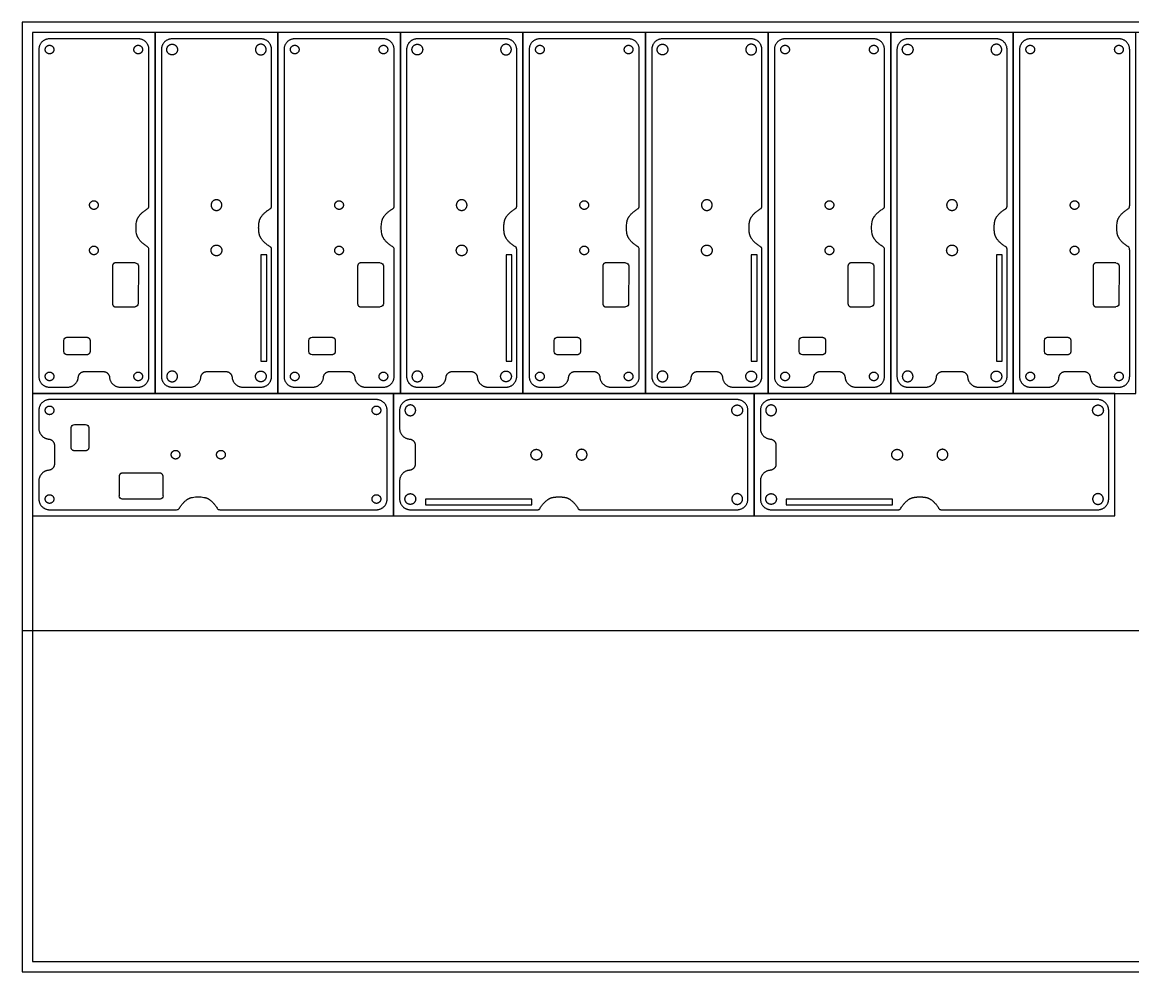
# Model space of a CAD drawing. Header units: millimetres. Extents: x 0 to 6370, y -460 to 1639.
# Drawn here: x 1456 to 1990, y 225 to 682 of the extents above; entities that cross this region are included whole.
import ezdxf

# ---------------------------------------------------------------- set-up
doc = ezdxf.new("R2010")
doc.units = ezdxf.units.MM
doc.layers.add('Default', color=7, linetype='Continuous', true_color=0x000000)
doc.layers.add('ESP', color=7, linetype='Continuous', true_color=0x000000)

msp = doc.modelspace()

# ---------------------------------------------------------------- linework, layer by layer
at = {"layer": 'Default', "color": 5}
for p, q in [((1511.65, 674.13), (1468.97, 674.13)), ((1570.65, 674.13), (1527.97, 674.13)), ((1629.65, 674.13), (1586.97, 674.13)), ((1688.65, 674.13), (1645.97, 674.13)), ((1747.65, 674.13), (1704.97, 674.13)), ((1806.65, 674.13), (1763.97, 674.13)), ((1865.65, 674.13), (1822.97, 674.13)), ((1924.65, 674.13), (1881.97, 674.13)), ((1983.65, 674.13), (1940.97, 674.13)), ((1485.78, 514), (1494.84, 514)), ((1544.78, 514), (1553.84, 514)), ((1603.78, 514), (1612.84, 514)), ((1662.78, 514), (1671.84, 514)), ((1721.78, 514), (1730.84, 514)), ((1780.78, 514), (1789.84, 514)), ((1839.78, 514), (1848.84, 514)), ((1898.78, 514), (1907.84, 514)), ((1957.78, 514), (1966.84, 514)), ((1468.97, 506.5), (1477.65, 506.5)), ((1502.97, 506.5), (1511.65, 506.5)), ((1527.97, 506.5), (1536.65, 506.5)), ((1561.97, 506.5), (1570.65, 506.5)), ((1586.97, 506.5), (1595.65, 506.5)), ((1620.97, 506.5), (1629.65, 506.5)), ((1645.97, 506.5), (1654.65, 506.5)), ((1679.97, 506.5), (1688.65, 506.5)), ((1704.97, 506.5), (1713.65, 506.5)), ((1738.97, 506.5), (1747.65, 506.5)), ((1763.97, 506.5), (1772.65, 506.5)), ((1797.97, 506.5), (1806.65, 506.5)), ((1822.97, 506.5), (1831.65, 506.5)), ((1856.97, 506.5), (1865.65, 506.5)), ((1881.97, 506.5), (1890.65, 506.5)), ((1915.97, 506.5), (1924.65, 506.5)), ((1940.97, 506.5), (1949.65, 506.5)), ((1974.97, 506.5), (1983.65, 506.5)), ((1463.81, 495.34), (1463.81, 486.66)), ((1631.45, 452.66), (1631.45, 495.34)), ((1637.45, 495.34), (1637.45, 486.66)), ((1805.08, 452.66), (1805.08, 495.34)), ((1811.08, 495.34), (1811.08, 486.66)), ((1978.71, 452.66), (1978.71, 495.34)), ((1471.31, 478.52), (1471.31, 469.47)), ((1644.95, 478.52), (1644.95, 469.47)), ((1818.58, 478.52), (1818.58, 469.47)), ((1463.81, 461.34), (1463.81, 452.66)), ((1637.45, 461.34), (1637.45, 452.66)), ((1811.08, 461.34), (1811.08, 452.66))]:
    msp.add_line(p, q, dxfattribs=at)
at = {"layer": 'Default', "color": 1}
for p, q in [((1499.24, 564.8), (1499.24, 546.63)), ((1510.15, 566.3), (1500.74, 566.3)), ((1617.24, 564.8), (1617.24, 546.63)), ((1628.15, 566.3), (1618.74, 566.3)), ((1735.24, 564.8), (1735.24, 546.63)), ((1746.15, 566.3), (1736.74, 566.3)), ((1853.24, 564.8), (1853.24, 546.63)), ((1864.15, 566.3), (1854.74, 566.3)), ((1971.24, 564.8), (1971.24, 546.63)), ((1982.15, 566.3), (1972.74, 566.3)), ((1500.74, 545.13), (1510.15, 545.13)), ((1618.74, 545.13), (1628.15, 545.13)), ((1736.74, 545.13), (1746.15, 545.13)), ((1854.74, 545.13), (1864.15, 545.13)), ((1972.74, 545.13), (1982.15, 545.13)), ((1488.44, 528.99), (1488.44, 523.59)), ((1606.44, 528.99), (1606.44, 523.59)), ((1724.44, 528.99), (1724.44, 523.59)), ((1842.44, 528.99), (1842.44, 523.59)), ((1960.44, 528.99), (1960.44, 523.59)), ((1486.31, 475.87), (1480.91, 475.87)), ((1522.11, 465.07), (1503.94, 465.07)), ((1502.44, 463.57), (1502.44, 454.16)), ((1523.61, 454.16), (1523.61, 463.57))]:
    msp.add_line(p, q, dxfattribs=at)
at = {"layer": 'Default', "color": 5}
for points in [[(1463.81, 668.97), (1463.81, 511.66)], [(1516.81, 594.13), (1516.81, 668.97)], [(1522.81, 668.97), (1522.81, 511.66)], [(1575.81, 594.13), (1575.81, 668.97)], [(1581.81, 668.97), (1581.81, 511.66)], [(1634.81, 594.13), (1634.81, 668.97)], [(1640.81, 668.97), (1640.81, 511.66)], [(1693.81, 594.13), (1693.81, 668.97)], [(1699.81, 668.97), (1699.81, 511.66)], [(1752.81, 594.13), (1752.81, 668.97)], [(1758.81, 668.97), (1758.81, 511.66)], [(1811.81, 594.13), (1811.81, 668.97)], [(1817.81, 668.97), (1817.81, 511.66)], [(1870.81, 594.13), (1870.81, 668.97)], [(1876.81, 668.97), (1876.81, 511.66)], [(1929.81, 594.13), (1929.81, 668.97)], [(1935.81, 668.97), (1935.81, 511.66)], [(1988.81, 594.13), (1988.81, 668.97)], [(1516.81, 511.66), (1516.81, 572.3)], [(1575.81, 511.66), (1575.81, 572.3)], [(1634.81, 511.66), (1634.81, 572.3)], [(1693.81, 511.66), (1693.81, 572.3)], [(1752.81, 511.66), (1752.81, 572.3)], [(1811.81, 511.66), (1811.81, 572.3)], [(1870.81, 511.66), (1870.81, 572.3)], [(1929.81, 511.66), (1929.81, 572.3)], [(1988.81, 511.66), (1988.81, 572.3)], [(1626.29, 500.5), (1468.97, 500.5)], [(1799.92, 500.5), (1642.6, 500.5)], [(1973.56, 500.5), (1816.24, 500.5)], [(1468.97, 447.5), (1529.61, 447.5)], [(1551.45, 447.5), (1626.29, 447.5)], [(1642.6, 447.5), (1703.25, 447.5)], [(1725.08, 447.5), (1799.92, 447.5)], [(1816.24, 447.5), (1876.88, 447.5)], [(1898.71, 447.5), (1973.56, 447.5)]]:
    msp.add_lwpolyline(points, dxfattribs=at)
at = {"layer": 'Default', "color": 1}
for points in [[(1573.5, 518.98), (1573.5, 570.13), (1570.65, 570.13), (1570.65, 518.98)], [(1691.5, 518.98), (1691.5, 570.13), (1688.65, 570.13), (1688.65, 518.98)], [(1809.5, 518.98), (1809.5, 570.13), (1806.65, 570.13), (1806.65, 518.98)], [(1927.5, 518.98), (1927.5, 570.13), (1924.65, 570.13), (1924.65, 518.98)], [(1649.93, 449.81), (1701.08, 449.81), (1701.08, 452.66), (1649.93, 452.66)], [(1823.56, 449.81), (1874.71, 449.81), (1874.71, 452.66), (1823.56, 452.66)]]:
    msp.add_lwpolyline(points, close=True, dxfattribs=at)
for points in [[(1486.94, 522.09), (1477.31, 522.09, -0.414214), (1475.81, 523.59), (1475.81, 528.99, -0.414214), (1477.31, 530.49), (1486.94, 530.49)], [(1604.94, 522.09), (1595.31, 522.09, -0.414214), (1593.81, 523.59), (1593.81, 528.99, -0.414214), (1595.31, 530.49), (1604.94, 530.49)], [(1722.94, 522.09), (1713.31, 522.09, -0.414214), (1711.81, 523.59), (1711.81, 528.99, -0.414214), (1713.31, 530.49), (1722.94, 530.49)], [(1840.94, 522.09), (1831.31, 522.09, -0.414214), (1829.81, 523.59), (1829.81, 528.99, -0.414214), (1831.31, 530.49), (1840.94, 530.49)], [(1958.94, 522.09), (1949.31, 522.09, -0.414214), (1947.81, 523.59), (1947.81, 528.99, -0.414214), (1949.31, 530.49), (1958.94, 530.49)], [(1479.41, 477.37), (1479.41, 487, -0.414214), (1480.91, 488.5), (1486.31, 488.5, -0.414214), (1487.81, 487), (1487.81, 477.37)]]:
    msp.add_lwpolyline(points, format="xyb", dxfattribs=at)
at = {"layer": 'Default', "color": 5}
for centre, radius, start, end in [((1506.36, 594.13), 10.45, 354.953, 0), ((1624.36, 594.13), 10.45, 354.953, 0), ((1742.36, 594.13), 10.45, 354.953, 0), ((1860.36, 594.13), 10.45, 354.953, 0), ((1978.36, 594.13), 10.45, 354.953, 0), ((1515.86, 593.29), 0.914, 301.4535, 354.953), ((1633.86, 593.29), 0.914, 301.4535, 354.953), ((1751.86, 593.29), 0.914, 301.4535, 354.953), ((1869.86, 593.29), 0.914, 301.4535, 354.953), ((1987.86, 593.29), 0.914, 301.4535, 354.953), ((1515.86, 573.14), 0.914, 5.0479, 58.5465), ((1506.36, 572.3), 10.45, 0, 5.0479), ((1633.86, 573.14), 0.914, 5.0479, 58.5465), ((1624.36, 572.3), 10.45, 0, 5.0479), ((1751.86, 573.14), 0.914, 5.0479, 58.5465), ((1742.36, 572.3), 10.45, 0, 5.0479), ((1869.86, 573.14), 0.914, 5.0479, 58.5465), ((1860.36, 572.3), 10.45, 0, 5.0479), ((1987.86, 573.14), 0.914, 5.0479, 58.5465), ((1978.36, 572.3), 10.45, 0, 5.0479), ((1529.61, 457.95), 10.45, 270, 275.0479), ((1530.45, 448.45), 0.914, 275.0479, 328.5465), ((1550.61, 448.45), 0.914, 211.4535, 264.953), ((1551.45, 457.95), 10.45, 264.953, 270)]:
    msp.add_arc(centre, radius, start, end, dxfattribs=at)
at = {"layer": 'Default', "color": 5, "extrusion": (0, 0, -1)}
for centre, start, end in [((-1527.85, 583.21), 0, 9.1551), ((-1527.85, 583.21), 350.8449, 0), ((-1645.85, 583.21), 0, 9.1551), ((-1645.85, 583.21), 350.8449, 0), ((-1763.85, 583.21), 0, 9.1551), ((-1763.85, 583.21), 350.8449, 0), ((-1881.85, 583.21), 0, 9.1551), ((-1881.85, 583.21), 350.8449, 0), ((-1999.85, 583.21), 0, 9.1551), ((-1999.85, 583.21), 350.8449, 0), ((-1540.53, 436.45), 80.8449, 90), ((-1540.53, 436.45), 90, 99.1551)]:
    msp.add_arc(centre, 17.24, start, end, dxfattribs=at)
at = {"layer": 'Default', "color": 1, "extrusion": (0, 0, -1)}
for centre, start, end in [((-1510.2, 564.8), 87.9601, 177.9601), ((-1628.2, 564.8), 87.9601, 177.9601), ((-1746.2, 564.8), 87.9601, 177.9601), ((-1864.2, 564.8), 87.9601, 177.9601), ((-1982.2, 564.8), 87.9601, 177.9601), ((-1510.15, 546.63), 180, 270), ((-1628.15, 546.63), 180, 270), ((-1746.15, 546.63), 180, 270), ((-1864.15, 546.63), 180, 270), ((-1982.15, 546.63), 180, 270), ((-1503.94, 454.16), 270, 0), ((-1522.11, 454.1), 177.9601, 267.9601)]:
    msp.add_arc(centre, 1.5, start, end, dxfattribs=at)
at = {"layer": 'Default', "color": 5}
for points, weights in [([(1468.97, 674.13), (1463.81, 674.13), (1463.81, 668.97)], [1, 0.707106781187, 1]), ([(1516.81, 668.97), (1516.81, 674.13), (1511.65, 674.13)], [1, 0.707106781187, 1]), ([(1527.97, 674.13), (1522.81, 674.13), (1522.81, 668.97)], [1, 0.707106781187, 1]), ([(1575.81, 668.97), (1575.81, 674.13), (1570.65, 674.13)], [1, 0.707106781187, 1]), ([(1586.97, 674.13), (1581.81, 674.13), (1581.81, 668.97)], [1, 0.707106781187, 1]), ([(1634.81, 668.97), (1634.81, 674.13), (1629.65, 674.13)], [1, 0.707106781187, 1]), ([(1645.97, 674.13), (1640.81, 674.13), (1640.81, 668.97)], [1, 0.707106781187, 1]), ([(1693.81, 668.97), (1693.81, 674.13), (1688.65, 674.13)], [1, 0.707106781187, 1]), ([(1704.97, 674.13), (1699.81, 674.13), (1699.81, 668.97)], [1, 0.707106781187, 1]), ([(1752.81, 668.97), (1752.81, 674.13), (1747.65, 674.13)], [1, 0.707106781187, 1]), ([(1763.97, 674.13), (1758.81, 674.13), (1758.81, 668.97)], [1, 0.707106781187, 1]), ([(1811.81, 668.97), (1811.81, 674.13), (1806.65, 674.13)], [1, 0.707106781187, 1]), ([(1822.97, 674.13), (1817.81, 674.13), (1817.81, 668.97)], [1, 0.707106781187, 1]), ([(1870.81, 668.97), (1870.81, 674.13), (1865.65, 674.13)], [1, 0.707106781187, 1]), ([(1881.97, 674.13), (1876.81, 674.13), (1876.81, 668.97)], [1, 0.707106781187, 1]), ([(1929.81, 668.97), (1929.81, 674.13), (1924.65, 674.13)], [1, 0.707106781187, 1]), ([(1940.97, 674.13), (1935.81, 674.13), (1935.81, 668.97)], [1, 0.707106781187, 1]), ([(1988.81, 668.97), (1988.81, 674.13), (1983.65, 674.13)], [1, 0.707106781187, 1]), ([(1516.81, 594.13), (1516.81, 594.13), (1516.81, 594.13)], [0.999994862295, 0.999996238669, 0.999997615138]), ([(1575.77, 593.21), (1575.81, 593.67), (1575.81, 594.13)], [1, 0.999030253958, 1]), ([(1575.81, 594.13), (1575.81, 594.13), (1575.81, 594.13)], [0.999994862204, 0.999996238624, 0.999997615138]), ([(1634.81, 594.13), (1634.81, 594.13), (1634.81, 594.13)], [0.999994862295, 0.999996238669, 0.999997615138]), ([(1693.77, 593.21), (1693.81, 593.67), (1693.81, 594.13)], [1, 0.999030253958, 1]), ([(1693.81, 594.13), (1693.81, 594.13), (1693.81, 594.13)], [0.999994862204, 0.999996238624, 0.999997615138]), ([(1752.81, 594.13), (1752.81, 594.13), (1752.81, 594.13)], [0.999994862295, 0.999996238669, 0.999997615138]), ([(1811.77, 593.21), (1811.81, 593.67), (1811.81, 594.13)], [1, 0.999030253958, 1]), ([(1811.81, 594.13), (1811.81, 594.13), (1811.81, 594.13)], [0.999994862204, 0.999996238624, 0.999997615138]), ([(1870.81, 594.13), (1870.81, 594.13), (1870.81, 594.13)], [0.999994862295, 0.999996238669, 0.999997615138]), ([(1929.77, 593.21), (1929.81, 593.67), (1929.81, 594.13)], [1, 0.999030253958, 1]), ([(1929.81, 594.13), (1929.81, 594.13), (1929.81, 594.13)], [0.999994862204, 0.999996238624, 0.999997615138]), ([(1988.81, 594.13), (1988.81, 594.13), (1988.81, 594.13)], [0.999994862295, 0.999996238669, 0.999997615138]), ([(1510.83, 585.96), (1511.4, 589.5), (1516.34, 592.51)], [1, 0.979064273689, 1]), ([(1569.83, 585.96), (1570.4, 589.5), (1575.34, 592.51)], [1, 0.979064273689, 1]), ([(1575.34, 592.51), (1575.73, 592.75), (1575.77, 593.21)], [1, 0.89298073496, 1]), ([(1628.83, 585.96), (1629.4, 589.5), (1634.34, 592.51)], [1, 0.979064273689, 1]), ([(1687.83, 585.96), (1688.4, 589.5), (1693.34, 592.51)], [1, 0.979064273689, 1]), ([(1693.34, 592.51), (1693.73, 592.75), (1693.77, 593.21)], [1, 0.89298073496, 1]), ([(1746.83, 585.96), (1747.4, 589.5), (1752.34, 592.51)], [1, 0.979064273689, 1]), ([(1805.83, 585.96), (1806.4, 589.5), (1811.34, 592.51)], [1, 0.979064273689, 1]), ([(1811.34, 592.51), (1811.73, 592.75), (1811.77, 593.21)], [1, 0.89298073496, 1]), ([(1864.83, 585.96), (1865.4, 589.5), (1870.34, 592.51)], [1, 0.979064273689, 1]), ([(1923.83, 585.96), (1924.4, 589.5), (1929.34, 592.51)], [1, 0.979064273689, 1]), ([(1929.34, 592.51), (1929.73, 592.75), (1929.77, 593.21)], [1, 0.89298073496, 1]), ([(1982.83, 585.96), (1983.4, 589.5), (1988.34, 592.51)], [1, 0.979064273689, 1]), ([(1569.61, 583.21), (1569.61, 584.59), (1569.83, 585.96)], [1, 0.996810239212, 1]), ([(1569.83, 580.47), (1569.61, 581.83), (1569.61, 583.21)], [1, 0.996810235292, 1]), ([(1687.61, 583.21), (1687.61, 584.59), (1687.83, 585.96)], [1, 0.996810239212, 1]), ([(1687.83, 580.47), (1687.61, 581.83), (1687.61, 583.21)], [1, 0.996810235292, 1]), ([(1805.61, 583.21), (1805.61, 584.59), (1805.83, 585.96)], [1, 0.996810239212, 1]), ([(1805.83, 580.47), (1805.61, 581.83), (1805.61, 583.21)], [1, 0.996810235292, 1]), ([(1923.61, 583.21), (1923.61, 584.59), (1923.83, 585.96)], [1, 0.996810239212, 1]), ([(1923.83, 580.47), (1923.61, 581.83), (1923.61, 583.21)], [1, 0.996810235292, 1]), ([(1516.34, 573.92), (1511.4, 576.93), (1510.83, 580.47)], [1.00000237525, 0.979066609271, 1.00000237525]), ([(1575.34, 573.92), (1570.4, 576.93), (1569.83, 580.47)], [1.00000237525, 0.979066609271, 1.00000237525]), ([(1634.34, 573.92), (1629.4, 576.93), (1628.83, 580.47)], [1.00000237525, 0.979066609271, 1.00000237525]), ([(1693.34, 573.92), (1688.4, 576.93), (1687.83, 580.47)], [1.00000237525, 0.979066609271, 1.00000237525]), ([(1752.34, 573.92), (1747.4, 576.93), (1746.83, 580.47)], [1.00000237525, 0.979066609271, 1.00000237525]), ([(1811.34, 573.92), (1806.4, 576.93), (1805.83, 580.47)], [1.00000237525, 0.979066609271, 1.00000237525]), ([(1870.34, 573.92), (1865.4, 576.93), (1864.83, 580.47)], [1.00000237525, 0.979066609271, 1.00000237525]), ([(1929.34, 573.92), (1924.4, 576.93), (1923.83, 580.47)], [1.00000237525, 0.979066609271, 1.00000237525]), ([(1988.34, 573.92), (1983.4, 576.93), (1982.83, 580.47)], [1.00000237525, 0.979066609271, 1.00000237525]), ([(1575.77, 573.22), (1575.73, 573.68), (1575.34, 573.92)], [1, 0.892984221784, 1]), ([(1575.81, 572.3), (1575.81, 572.76), (1575.77, 573.22)], [1, 0.999029913385, 1]), ([(1693.77, 573.22), (1693.73, 573.68), (1693.34, 573.92)], [1, 0.892984221784, 1]), ([(1693.81, 572.3), (1693.81, 572.76), (1693.77, 573.22)], [1, 0.999029913385, 1]), ([(1811.77, 573.22), (1811.73, 573.68), (1811.34, 573.92)], [1, 0.892984221784, 1]), ([(1811.81, 572.3), (1811.81, 572.76), (1811.77, 573.22)], [1, 0.999029913385, 1]), ([(1929.77, 573.22), (1929.73, 573.68), (1929.34, 573.92)], [1, 0.892984221784, 1]), ([(1929.81, 572.3), (1929.81, 572.76), (1929.77, 573.22)], [1, 0.999029913385, 1]), ([(1482.79, 511.24), (1483.02, 514), (1485.78, 514)], [1, 0.735061629416, 1]), ([(1494.84, 514), (1497.6, 514), (1497.83, 511.24)], [1, 0.735061629416, 1]), ([(1541.79, 511.24), (1542.02, 514), (1544.78, 514)], [1, 0.735061629416, 1]), ([(1553.84, 514), (1556.6, 514), (1556.83, 511.24)], [1, 0.735061629416, 1]), ([(1600.79, 511.24), (1601.02, 514), (1603.78, 514)], [1, 0.735061629416, 1]), ([(1612.84, 514), (1615.6, 514), (1615.83, 511.24)], [1, 0.735061629416, 1]), ([(1659.79, 511.24), (1660.02, 514), (1662.78, 514)], [1, 0.735061629416, 1]), ([(1671.84, 514), (1674.6, 514), (1674.83, 511.24)], [1, 0.735061629416, 1]), ([(1718.79, 511.24), (1719.02, 514), (1721.78, 514)], [1, 0.735061629416, 1]), ([(1730.84, 514), (1733.6, 514), (1733.83, 511.24)], [1, 0.735061629416, 1]), ([(1777.79, 511.24), (1778.02, 514), (1780.78, 514)], [1, 0.735061629416, 1]), ([(1789.84, 514), (1792.6, 514), (1792.83, 511.24)], [1, 0.735061629416, 1]), ([(1836.79, 511.24), (1837.02, 514), (1839.78, 514)], [1, 0.735061629416, 1]), ([(1848.84, 514), (1851.6, 514), (1851.83, 511.24)], [1, 0.735061629416, 1]), ([(1895.79, 511.24), (1896.02, 514), (1898.78, 514)], [1, 0.735061629416, 1]), ([(1907.84, 514), (1910.6, 514), (1910.83, 511.24)], [1, 0.735061629416, 1]), ([(1954.79, 511.24), (1955.02, 514), (1957.78, 514)], [1, 0.735061629416, 1]), ([(1966.84, 514), (1969.6, 514), (1969.83, 511.24)], [1, 0.735061629416, 1]), ([(1463.81, 511.66), (1463.81, 506.5), (1468.97, 506.5)], [1, 0.707106781187, 1]), ([(1477.65, 506.5), (1482.41, 506.5), (1482.79, 511.24)], [1, 0.735061629416, 1]), ([(1497.83, 511.24), (1498.21, 506.5), (1502.97, 506.5)], [1, 0.735061629416, 1]), ([(1511.65, 506.5), (1516.81, 506.5), (1516.81, 511.66)], [1, 0.707106781187, 1]), ([(1522.81, 511.66), (1522.81, 506.5), (1527.97, 506.5)], [1, 0.707106781187, 1]), ([(1536.65, 506.5), (1541.41, 506.5), (1541.79, 511.24)], [1, 0.735061629416, 1]), ([(1556.83, 511.24), (1557.21, 506.5), (1561.97, 506.5)], [1, 0.735061629416, 1]), ([(1570.65, 506.5), (1575.81, 506.5), (1575.81, 511.66)], [1, 0.707106781187, 1]), ([(1570.65, 506.5), (1575.81, 506.5), (1575.81, 511.66)], [1, 0.707106781187, 1]), ([(1581.81, 511.66), (1581.81, 506.5), (1586.97, 506.5)], [1, 0.707106781187, 1]), ([(1595.65, 506.5), (1600.41, 506.5), (1600.79, 511.24)], [1, 0.735061629416, 1]), ([(1615.83, 511.24), (1616.21, 506.5), (1620.97, 506.5)], [1, 0.735061629416, 1]), ([(1629.65, 506.5), (1634.81, 506.5), (1634.81, 511.66)], [1, 0.707106781187, 1]), ([(1640.81, 511.66), (1640.81, 506.5), (1645.97, 506.5)], [1, 0.707106781187, 1]), ([(1654.65, 506.5), (1659.41, 506.5), (1659.79, 511.24)], [1, 0.735061629416, 1]), ([(1674.83, 511.24), (1675.21, 506.5), (1679.97, 506.5)], [1, 0.735061629416, 1]), ([(1688.65, 506.5), (1693.81, 506.5), (1693.81, 511.66)], [1, 0.707106781187, 1]), ([(1688.65, 506.5), (1693.81, 506.5), (1693.81, 511.66)], [1, 0.707106781187, 1]), ([(1699.81, 511.66), (1699.81, 506.5), (1704.97, 506.5)], [1, 0.707106781187, 1]), ([(1713.65, 506.5), (1718.41, 506.5), (1718.79, 511.24)], [1, 0.735061629416, 1]), ([(1733.83, 511.24), (1734.21, 506.5), (1738.97, 506.5)], [1, 0.735061629416, 1]), ([(1747.65, 506.5), (1752.81, 506.5), (1752.81, 511.66)], [1, 0.707106781187, 1]), ([(1758.81, 511.66), (1758.81, 506.5), (1763.97, 506.5)], [1, 0.707106781187, 1]), ([(1772.65, 506.5), (1777.41, 506.5), (1777.79, 511.24)], [1, 0.735061629416, 1]), ([(1792.83, 511.24), (1793.21, 506.5), (1797.97, 506.5)], [1, 0.735061629416, 1]), ([(1806.65, 506.5), (1811.81, 506.5), (1811.81, 511.66)], [1, 0.707106781187, 1]), ([(1806.65, 506.5), (1811.81, 506.5), (1811.81, 511.66)], [1, 0.707106781187, 1]), ([(1817.81, 511.66), (1817.81, 506.5), (1822.97, 506.5)], [1, 0.707106781187, 1]), ([(1831.65, 506.5), (1836.41, 506.5), (1836.79, 511.24)], [1, 0.735061629416, 1]), ([(1851.83, 511.24), (1852.21, 506.5), (1856.97, 506.5)], [1, 0.735061629416, 1]), ([(1865.65, 506.5), (1870.81, 506.5), (1870.81, 511.66)], [1, 0.707106781187, 1]), ([(1876.81, 511.66), (1876.81, 506.5), (1881.97, 506.5)], [1, 0.707106781187, 1]), ([(1890.65, 506.5), (1895.41, 506.5), (1895.79, 511.24)], [1, 0.735061629416, 1]), ([(1910.83, 511.24), (1911.21, 506.5), (1915.97, 506.5)], [1, 0.735061629416, 1]), ([(1924.65, 506.5), (1929.81, 506.5), (1929.81, 511.66)], [1, 0.707106781187, 1]), ([(1924.65, 506.5), (1929.81, 506.5), (1929.81, 511.66)], [1, 0.707106781187, 1]), ([(1935.81, 511.66), (1935.81, 506.5), (1940.97, 506.5)], [1, 0.707106781187, 1]), ([(1949.65, 506.5), (1954.41, 506.5), (1954.79, 511.24)], [1, 0.735061629416, 1]), ([(1969.83, 511.24), (1970.21, 506.5), (1974.97, 506.5)], [1, 0.735061629416, 1]), ([(1983.65, 506.5), (1988.81, 506.5), (1988.81, 511.66)], [1, 0.707106781187, 1]), ([(1468.97, 500.5), (1463.81, 500.5), (1463.81, 495.34)], [1, 0.707106781187, 1]), ([(1631.45, 495.34), (1631.45, 500.5), (1626.29, 500.5)], [1, 0.707106781187, 1]), ([(1642.6, 500.5), (1637.45, 500.5), (1637.45, 495.34)], [1, 0.707106781187, 1]), ([(1805.08, 495.34), (1805.08, 500.5), (1799.92, 500.5)], [1, 0.707106781187, 1]), ([(1816.24, 500.5), (1811.08, 500.5), (1811.08, 495.34)], [1, 0.707106781187, 1]), ([(1978.71, 495.34), (1978.71, 500.5), (1973.56, 500.5)], [1, 0.707106781187, 1]), ([(1463.81, 486.66), (1463.81, 481.9), (1468.55, 481.51)], [1, 0.735061629416, 1]), ([(1637.45, 486.66), (1637.45, 481.9), (1642.19, 481.51)], [1, 0.735061629416, 1]), ([(1811.08, 486.66), (1811.08, 481.9), (1815.82, 481.51)], [1, 0.735061629416, 1]), ([(1468.55, 481.51), (1471.31, 481.29), (1471.31, 478.52)], [1, 0.735061629416, 1]), ([(1642.19, 481.51), (1644.95, 481.29), (1644.95, 478.52)], [1, 0.735061629416, 1]), ([(1815.82, 481.51), (1818.58, 481.29), (1818.58, 478.52)], [1, 0.735061629416, 1]), ([(1468.55, 466.48), (1463.81, 466.1), (1463.81, 461.34)], [1, 0.735061629416, 1]), ([(1471.31, 469.47), (1471.31, 466.7), (1468.55, 466.48)], [1, 0.735061629416, 1]), ([(1642.19, 466.48), (1637.45, 466.1), (1637.45, 461.34)], [1, 0.735061629416, 1]), ([(1644.95, 469.47), (1644.95, 466.7), (1642.19, 466.48)], [1, 0.735061629416, 1]), ([(1815.82, 466.48), (1811.08, 466.1), (1811.08, 461.34)], [1, 0.735061629416, 1]), ([(1818.58, 469.47), (1818.58, 466.7), (1815.82, 466.48)], [1, 0.735061629416, 1]), ([(1463.81, 452.66), (1463.81, 447.5), (1468.97, 447.5)], [1, 0.707106781187, 1]), ([(1531.23, 447.97), (1534.25, 452.9), (1537.78, 453.47)], [1.00000237525, 0.979066609271, 1.00000237525]), ([(1543.27, 453.47), (1546.81, 452.9), (1549.83, 447.97)], [1, 0.979064273689, 1]), ([(1626.29, 447.5), (1631.45, 447.5), (1631.45, 452.66)], [1, 0.707106781187, 1]), ([(1637.45, 452.66), (1637.45, 447.5), (1642.6, 447.5)], [1, 0.707106781187, 1]), ([(1637.45, 452.66), (1637.45, 447.5), (1642.6, 447.5)], [1, 0.707106781187, 1]), ([(1704.86, 447.97), (1707.88, 452.9), (1711.42, 453.47)], [1.00000237525, 0.979066609271, 1.00000237525]), ([(1711.42, 453.47), (1712.78, 453.69), (1714.16, 453.69)], [1, 0.996810235292, 1]), ([(1714.16, 453.69), (1715.54, 453.69), (1716.91, 453.47)], [1, 0.996810239212, 1]), ([(1716.91, 453.47), (1720.44, 452.9), (1723.46, 447.97)], [1, 0.979064273689, 1]), ([(1799.92, 447.5), (1805.08, 447.5), (1805.08, 452.66)], [1, 0.707106781187, 1]), ([(1811.08, 452.66), (1811.08, 447.5), (1816.24, 447.5)], [1, 0.707106781187, 1]), ([(1811.08, 452.66), (1811.08, 447.5), (1816.24, 447.5)], [1, 0.707106781187, 1]), ([(1878.5, 447.97), (1881.52, 452.9), (1885.05, 453.47)], [1.00000237525, 0.979066609271, 1.00000237525]), ([(1885.05, 453.47), (1886.42, 453.69), (1887.8, 453.69)], [1, 0.996810235292, 1]), ([(1887.8, 453.69), (1889.18, 453.69), (1890.54, 453.47)], [1, 0.996810239212, 1]), ([(1890.54, 453.47), (1894.08, 452.9), (1897.1, 447.97)], [1, 0.979064273689, 1]), ([(1973.56, 447.5), (1978.71, 447.5), (1978.71, 452.66)], [1, 0.707106781187, 1]), ([(1551.45, 447.5), (1551.45, 447.5), (1551.45, 447.5)], [0.999994862295, 0.999996238669, 0.999997615138]), ([(1703.25, 447.5), (1703.71, 447.5), (1704.16, 447.54)], [1, 0.999029913385, 1]), ([(1704.16, 447.54), (1704.62, 447.58), (1704.86, 447.97)], [1, 0.892984221784, 1]), ([(1723.46, 447.97), (1723.7, 447.58), (1724.16, 447.54)], [1, 0.89298073496, 1]), ([(1724.16, 447.54), (1724.62, 447.5), (1725.08, 447.5)], [1, 0.999030253958, 1]), ([(1725.08, 447.5), (1725.08, 447.5), (1725.08, 447.5)], [0.999994862204, 0.999996238624, 0.999997615138]), ([(1876.88, 447.5), (1877.34, 447.5), (1877.8, 447.54)], [1, 0.999029913385, 1]), ([(1877.8, 447.54), (1878.26, 447.58), (1878.5, 447.97)], [1, 0.892984221784, 1]), ([(1897.1, 447.97), (1897.34, 447.58), (1897.8, 447.54)], [1, 0.89298073496, 1]), ([(1897.8, 447.54), (1898.25, 447.5), (1898.71, 447.5)], [1, 0.999030253958, 1]), ([(1898.71, 447.5), (1898.71, 447.5), (1898.71, 447.5)], [0.999994862204, 0.999996238624, 0.999997615138])]:
    msp.add_rational_spline(points, weights, degree=2, dxfattribs=at)
at = {"layer": 'Default', "color": 1}
for points, knots in [([(1468.97, 671.05), (1466.89, 671.05), (1466.89, 668.97), (1466.89, 666.89), (1468.97, 666.89), (1471.05, 666.89), (1471.05, 668.97), (1471.05, 671.05), (1468.97, 671.05)], [0, 0, 0, 3.271655, 3.271655, 6.543309, 6.543309, 9.814964, 9.814964, 13.086618, 13.086618, 13.086618]), ([(1511.65, 671.05), (1509.57, 671.05), (1509.57, 668.97), (1509.57, 666.89), (1511.65, 666.89), (1513.73, 666.89), (1513.73, 668.97), (1513.73, 671.05), (1511.65, 671.05)], [0, 0, 0, 3.271655, 3.271655, 6.543309, 6.543309, 9.814964, 9.814964, 13.086618, 13.086618, 13.086618]), ([(1527.97, 671.55), (1525.39, 671.55), (1525.39, 668.97), (1525.39, 666.39), (1527.97, 666.39), (1530.55, 666.39), (1530.55, 668.97), (1530.55, 671.55), (1527.97, 671.55)], [0, 0, 0, 4.052164, 4.052164, 8.104327, 8.104327, 12.156491, 12.156491, 16.208655, 16.208655, 16.208655]), ([(1570.65, 671.55), (1573.23, 671.55), (1573.23, 668.97), (1573.23, 666.39), (1570.65, 666.39), (1568.07, 666.39), (1568.07, 668.97), (1568.07, 671.55), (1570.65, 671.55)], [0, 0, 0, 4.052164, 4.052164, 8.104327, 8.104327, 12.156491, 12.156491, 16.208655, 16.208655, 16.208655]), ([(1586.97, 671.05), (1584.89, 671.05), (1584.89, 668.97), (1584.89, 666.89), (1586.97, 666.89), (1589.05, 666.89), (1589.05, 668.97), (1589.05, 671.05), (1586.97, 671.05)], [0, 0, 0, 3.271655, 3.271655, 6.543309, 6.543309, 9.814964, 9.814964, 13.086618, 13.086618, 13.086618]), ([(1629.65, 671.05), (1627.57, 671.05), (1627.57, 668.97), (1627.57, 666.89), (1629.65, 666.89), (1631.73, 666.89), (1631.73, 668.97), (1631.73, 671.05), (1629.65, 671.05)], [0, 0, 0, 3.271655, 3.271655, 6.543309, 6.543309, 9.814964, 9.814964, 13.086618, 13.086618, 13.086618]), ([(1645.97, 671.55), (1643.39, 671.55), (1643.39, 668.97), (1643.39, 666.39), (1645.97, 666.39), (1648.55, 666.39), (1648.55, 668.97), (1648.55, 671.55), (1645.97, 671.55)], [0, 0, 0, 4.052164, 4.052164, 8.104327, 8.104327, 12.156491, 12.156491, 16.208655, 16.208655, 16.208655]), ([(1688.65, 671.55), (1691.23, 671.55), (1691.23, 668.97), (1691.23, 666.39), (1688.65, 666.39), (1686.07, 666.39), (1686.07, 668.97), (1686.07, 671.55), (1688.65, 671.55)], [0, 0, 0, 4.052164, 4.052164, 8.104327, 8.104327, 12.156491, 12.156491, 16.208655, 16.208655, 16.208655]), ([(1704.97, 671.05), (1702.89, 671.05), (1702.89, 668.97), (1702.89, 666.89), (1704.97, 666.89), (1707.05, 666.89), (1707.05, 668.97), (1707.05, 671.05), (1704.97, 671.05)], [0, 0, 0, 3.271655, 3.271655, 6.543309, 6.543309, 9.814964, 9.814964, 13.086618, 13.086618, 13.086618]), ([(1747.65, 671.05), (1745.57, 671.05), (1745.57, 668.97), (1745.57, 666.89), (1747.65, 666.89), (1749.73, 666.89), (1749.73, 668.97), (1749.73, 671.05), (1747.65, 671.05)], [0, 0, 0, 3.271655, 3.271655, 6.543309, 6.543309, 9.814964, 9.814964, 13.086618, 13.086618, 13.086618]), ([(1763.97, 671.55), (1761.39, 671.55), (1761.39, 668.97), (1761.39, 666.39), (1763.97, 666.39), (1766.55, 666.39), (1766.55, 668.97), (1766.55, 671.55), (1763.97, 671.55)], [0, 0, 0, 4.052164, 4.052164, 8.104327, 8.104327, 12.156491, 12.156491, 16.208655, 16.208655, 16.208655]), ([(1806.65, 671.55), (1809.23, 671.55), (1809.23, 668.97), (1809.23, 666.39), (1806.65, 666.39), (1804.07, 666.39), (1804.07, 668.97), (1804.07, 671.55), (1806.65, 671.55)], [0, 0, 0, 4.052164, 4.052164, 8.104327, 8.104327, 12.156491, 12.156491, 16.208655, 16.208655, 16.208655]), ([(1822.97, 671.05), (1820.89, 671.05), (1820.89, 668.97), (1820.89, 666.89), (1822.97, 666.89), (1825.05, 666.89), (1825.05, 668.97), (1825.05, 671.05), (1822.97, 671.05)], [0, 0, 0, 3.271655, 3.271655, 6.543309, 6.543309, 9.814964, 9.814964, 13.086618, 13.086618, 13.086618]), ([(1865.65, 671.05), (1863.57, 671.05), (1863.57, 668.97), (1863.57, 666.89), (1865.65, 666.89), (1867.73, 666.89), (1867.73, 668.97), (1867.73, 671.05), (1865.65, 671.05)], [0, 0, 0, 3.271655, 3.271655, 6.543309, 6.543309, 9.814964, 9.814964, 13.086618, 13.086618, 13.086618]), ([(1881.97, 671.55), (1879.39, 671.55), (1879.39, 668.97), (1879.39, 666.39), (1881.97, 666.39), (1884.55, 666.39), (1884.55, 668.97), (1884.55, 671.55), (1881.97, 671.55)], [0, 0, 0, 4.052164, 4.052164, 8.104327, 8.104327, 12.156491, 12.156491, 16.208655, 16.208655, 16.208655]), ([(1924.65, 671.55), (1927.23, 671.55), (1927.23, 668.97), (1927.23, 666.39), (1924.65, 666.39), (1922.07, 666.39), (1922.07, 668.97), (1922.07, 671.55), (1924.65, 671.55)], [0, 0, 0, 4.052164, 4.052164, 8.104327, 8.104327, 12.156491, 12.156491, 16.208655, 16.208655, 16.208655]), ([(1940.97, 671.05), (1938.89, 671.05), (1938.89, 668.97), (1938.89, 666.89), (1940.97, 666.89), (1943.05, 666.89), (1943.05, 668.97), (1943.05, 671.05), (1940.97, 671.05)], [0, 0, 0, 3.271655, 3.271655, 6.543309, 6.543309, 9.814964, 9.814964, 13.086618, 13.086618, 13.086618]), ([(1983.65, 671.05), (1981.57, 671.05), (1981.57, 668.97), (1981.57, 666.89), (1983.65, 666.89), (1985.73, 666.89), (1985.73, 668.97), (1985.73, 671.05), (1983.65, 671.05)], [0, 0, 0, 3.271655, 3.271655, 6.543309, 6.543309, 9.814964, 9.814964, 13.086618, 13.086618, 13.086618]), ([(1490.31, 596.21), (1488.23, 596.21), (1488.23, 594.12), (1488.23, 592.04), (1490.31, 592.04), (1492.39, 592.04), (1492.39, 594.12), (1492.39, 596.21), (1490.31, 596.21)], [0, 0, 0, 3.271655, 3.271655, 6.543309, 6.543309, 9.814964, 9.814964, 13.086618, 13.086618, 13.086618]), ([(1549.31, 596.7), (1551.89, 596.7), (1551.89, 594.12), (1551.89, 591.54), (1549.31, 591.54), (1546.73, 591.54), (1546.73, 594.12), (1546.73, 596.7), (1549.31, 596.7)], [0, 0, 0, 4.052164, 4.052164, 8.104327, 8.104327, 12.156491, 12.156491, 16.208655, 16.208655, 16.208655]), ([(1608.31, 596.21), (1606.23, 596.21), (1606.23, 594.12), (1606.23, 592.04), (1608.31, 592.04), (1610.39, 592.04), (1610.39, 594.12), (1610.39, 596.21), (1608.31, 596.21)], [0, 0, 0, 3.271655, 3.271655, 6.543309, 6.543309, 9.814964, 9.814964, 13.086618, 13.086618, 13.086618]), ([(1667.31, 596.7), (1669.89, 596.7), (1669.89, 594.12), (1669.89, 591.54), (1667.31, 591.54), (1664.73, 591.54), (1664.73, 594.12), (1664.73, 596.7), (1667.31, 596.7)], [0, 0, 0, 4.052164, 4.052164, 8.104327, 8.104327, 12.156491, 12.156491, 16.208655, 16.208655, 16.208655]), ([(1726.31, 596.21), (1724.23, 596.21), (1724.23, 594.12), (1724.23, 592.04), (1726.31, 592.04), (1728.39, 592.04), (1728.39, 594.12), (1728.39, 596.21), (1726.31, 596.21)], [0, 0, 0, 3.271655, 3.271655, 6.543309, 6.543309, 9.814964, 9.814964, 13.086618, 13.086618, 13.086618]), ([(1785.31, 596.7), (1787.89, 596.7), (1787.89, 594.12), (1787.89, 591.54), (1785.31, 591.54), (1782.73, 591.54), (1782.73, 594.12), (1782.73, 596.7), (1785.31, 596.7)], [0, 0, 0, 4.052164, 4.052164, 8.104327, 8.104327, 12.156491, 12.156491, 16.208655, 16.208655, 16.208655]), ([(1844.31, 596.21), (1842.23, 596.21), (1842.23, 594.12), (1842.23, 592.04), (1844.31, 592.04), (1846.39, 592.04), (1846.39, 594.12), (1846.39, 596.21), (1844.31, 596.21)], [0, 0, 0, 3.271655, 3.271655, 6.543309, 6.543309, 9.814964, 9.814964, 13.086618, 13.086618, 13.086618]), ([(1903.31, 596.7), (1905.89, 596.7), (1905.89, 594.12), (1905.89, 591.54), (1903.31, 591.54), (1900.73, 591.54), (1900.73, 594.12), (1900.73, 596.7), (1903.31, 596.7)], [0, 0, 0, 4.052164, 4.052164, 8.104327, 8.104327, 12.156491, 12.156491, 16.208655, 16.208655, 16.208655]), ([(1962.31, 596.21), (1960.23, 596.21), (1960.23, 594.12), (1960.23, 592.04), (1962.31, 592.04), (1964.39, 592.04), (1964.39, 594.12), (1964.39, 596.21), (1962.31, 596.21)], [0, 0, 0, 3.271655, 3.271655, 6.543309, 6.543309, 9.814964, 9.814964, 13.086618, 13.086618, 13.086618]), ([(1490.31, 574.39), (1488.23, 574.39), (1488.23, 572.3), (1488.23, 570.22), (1490.31, 570.22), (1492.39, 570.22), (1492.39, 572.3), (1492.39, 574.39), (1490.31, 574.39)], [0, 0, 0, 3.271655, 3.271655, 6.543309, 6.543309, 9.814964, 9.814964, 13.086618, 13.086618, 13.086618]), ([(1549.31, 569.72), (1551.89, 569.72), (1551.89, 572.3), (1551.89, 574.88), (1549.31, 574.88), (1546.73, 574.88), (1546.73, 572.3), (1546.73, 569.72), (1549.31, 569.72)], [0, 0, 0, 4.052164, 4.052164, 8.104327, 8.104327, 12.156491, 12.156491, 16.208655, 16.208655, 16.208655]), ([(1608.31, 574.39), (1606.23, 574.39), (1606.23, 572.3), (1606.23, 570.22), (1608.31, 570.22), (1610.39, 570.22), (1610.39, 572.3), (1610.39, 574.39), (1608.31, 574.39)], [0, 0, 0, 3.271655, 3.271655, 6.543309, 6.543309, 9.814964, 9.814964, 13.086618, 13.086618, 13.086618]), ([(1667.31, 569.72), (1669.89, 569.72), (1669.89, 572.3), (1669.89, 574.88), (1667.31, 574.88), (1664.73, 574.88), (1664.73, 572.3), (1664.73, 569.72), (1667.31, 569.72)], [0, 0, 0, 4.052164, 4.052164, 8.104327, 8.104327, 12.156491, 12.156491, 16.208655, 16.208655, 16.208655]), ([(1726.31, 574.39), (1724.23, 574.39), (1724.23, 572.3), (1724.23, 570.22), (1726.31, 570.22), (1728.39, 570.22), (1728.39, 572.3), (1728.39, 574.39), (1726.31, 574.39)], [0, 0, 0, 3.271655, 3.271655, 6.543309, 6.543309, 9.814964, 9.814964, 13.086618, 13.086618, 13.086618]), ([(1785.31, 569.72), (1787.89, 569.72), (1787.89, 572.3), (1787.89, 574.88), (1785.31, 574.88), (1782.73, 574.88), (1782.73, 572.3), (1782.73, 569.72), (1785.31, 569.72)], [0, 0, 0, 4.052164, 4.052164, 8.104327, 8.104327, 12.156491, 12.156491, 16.208655, 16.208655, 16.208655]), ([(1844.31, 574.39), (1842.23, 574.39), (1842.23, 572.3), (1842.23, 570.22), (1844.31, 570.22), (1846.39, 570.22), (1846.39, 572.3), (1846.39, 574.39), (1844.31, 574.39)], [0, 0, 0, 3.271655, 3.271655, 6.543309, 6.543309, 9.814964, 9.814964, 13.086618, 13.086618, 13.086618]), ([(1903.31, 569.72), (1905.89, 569.72), (1905.89, 572.3), (1905.89, 574.88), (1903.31, 574.88), (1900.73, 574.88), (1900.73, 572.3), (1900.73, 569.72), (1903.31, 569.72)], [0, 0, 0, 4.052164, 4.052164, 8.104327, 8.104327, 12.156491, 12.156491, 16.208655, 16.208655, 16.208655]), ([(1962.31, 574.39), (1960.23, 574.39), (1960.23, 572.3), (1960.23, 570.22), (1962.31, 570.22), (1964.39, 570.22), (1964.39, 572.3), (1964.39, 574.39), (1962.31, 574.39)], [0, 0, 0, 3.271655, 3.271655, 6.543309, 6.543309, 9.814964, 9.814964, 13.086618, 13.086618, 13.086618]), ([(1468.97, 513.74), (1466.89, 513.74), (1466.89, 511.66), (1466.89, 509.57), (1468.97, 509.57), (1471.05, 509.57), (1471.05, 511.66), (1471.05, 513.74), (1468.97, 513.74)], [0, 0, 0, 3.271655, 3.271655, 6.543309, 6.543309, 9.814964, 9.814964, 13.086618, 13.086618, 13.086618]), ([(1511.65, 513.74), (1509.57, 513.74), (1509.57, 511.66), (1509.57, 509.57), (1511.65, 509.57), (1513.73, 509.57), (1513.73, 511.66), (1513.73, 513.74), (1511.65, 513.74)], [0, 0, 0, 3.271655, 3.271655, 6.543309, 6.543309, 9.814964, 9.814964, 13.086618, 13.086618, 13.086618]), ([(1527.97, 509.08), (1525.39, 509.08), (1525.39, 511.66), (1525.39, 514.24), (1527.97, 514.24), (1530.55, 514.24), (1530.55, 511.66), (1530.55, 509.08), (1527.97, 509.08)], [0, 0, 0, 4.052164, 4.052164, 8.104327, 8.104327, 12.156491, 12.156491, 16.208655, 16.208655, 16.208655]), ([(1570.65, 509.08), (1573.23, 509.08), (1573.23, 511.66), (1573.23, 514.24), (1570.65, 514.24), (1568.07, 514.24), (1568.07, 511.66), (1568.07, 509.08), (1570.65, 509.08)], [0, 0, 0, 4.052164, 4.052164, 8.104327, 8.104327, 12.156491, 12.156491, 16.208655, 16.208655, 16.208655]), ([(1586.97, 513.74), (1584.89, 513.74), (1584.89, 511.66), (1584.89, 509.57), (1586.97, 509.57), (1589.05, 509.57), (1589.05, 511.66), (1589.05, 513.74), (1586.97, 513.74)], [0, 0, 0, 3.271655, 3.271655, 6.543309, 6.543309, 9.814964, 9.814964, 13.086618, 13.086618, 13.086618]), ([(1629.65, 513.74), (1627.57, 513.74), (1627.57, 511.66), (1627.57, 509.57), (1629.65, 509.57), (1631.73, 509.57), (1631.73, 511.66), (1631.73, 513.74), (1629.65, 513.74)], [0, 0, 0, 3.271655, 3.271655, 6.543309, 6.543309, 9.814964, 9.814964, 13.086618, 13.086618, 13.086618]), ([(1645.97, 509.08), (1643.39, 509.08), (1643.39, 511.66), (1643.39, 514.24), (1645.97, 514.24), (1648.55, 514.24), (1648.55, 511.66), (1648.55, 509.08), (1645.97, 509.08)], [0, 0, 0, 4.052164, 4.052164, 8.104327, 8.104327, 12.156491, 12.156491, 16.208655, 16.208655, 16.208655]), ([(1688.65, 509.08), (1691.23, 509.08), (1691.23, 511.66), (1691.23, 514.24), (1688.65, 514.24), (1686.07, 514.24), (1686.07, 511.66), (1686.07, 509.08), (1688.65, 509.08)], [0, 0, 0, 4.052164, 4.052164, 8.104327, 8.104327, 12.156491, 12.156491, 16.208655, 16.208655, 16.208655]), ([(1704.97, 513.74), (1702.89, 513.74), (1702.89, 511.66), (1702.89, 509.57), (1704.97, 509.57), (1707.05, 509.57), (1707.05, 511.66), (1707.05, 513.74), (1704.97, 513.74)], [0, 0, 0, 3.271655, 3.271655, 6.543309, 6.543309, 9.814964, 9.814964, 13.086618, 13.086618, 13.086618]), ([(1747.65, 513.74), (1745.57, 513.74), (1745.57, 511.66), (1745.57, 509.57), (1747.65, 509.57), (1749.73, 509.57), (1749.73, 511.66), (1749.73, 513.74), (1747.65, 513.74)], [0, 0, 0, 3.271655, 3.271655, 6.543309, 6.543309, 9.814964, 9.814964, 13.086618, 13.086618, 13.086618]), ([(1763.97, 509.08), (1761.39, 509.08), (1761.39, 511.66), (1761.39, 514.24), (1763.97, 514.24), (1766.55, 514.24), (1766.55, 511.66), (1766.55, 509.08), (1763.97, 509.08)], [0, 0, 0, 4.052164, 4.052164, 8.104327, 8.104327, 12.156491, 12.156491, 16.208655, 16.208655, 16.208655]), ([(1806.65, 509.08), (1809.23, 509.08), (1809.23, 511.66), (1809.23, 514.24), (1806.65, 514.24), (1804.07, 514.24), (1804.07, 511.66), (1804.07, 509.08), (1806.65, 509.08)], [0, 0, 0, 4.052164, 4.052164, 8.104327, 8.104327, 12.156491, 12.156491, 16.208655, 16.208655, 16.208655]), ([(1822.97, 513.74), (1820.89, 513.74), (1820.89, 511.66), (1820.89, 509.57), (1822.97, 509.57), (1825.05, 509.57), (1825.05, 511.66), (1825.05, 513.74), (1822.97, 513.74)], [0, 0, 0, 3.271655, 3.271655, 6.543309, 6.543309, 9.814964, 9.814964, 13.086618, 13.086618, 13.086618]), ([(1865.65, 513.74), (1863.57, 513.74), (1863.57, 511.66), (1863.57, 509.57), (1865.65, 509.57), (1867.73, 509.57), (1867.73, 511.66), (1867.73, 513.74), (1865.65, 513.74)], [0, 0, 0, 3.271655, 3.271655, 6.543309, 6.543309, 9.814964, 9.814964, 13.086618, 13.086618, 13.086618]), ([(1881.97, 509.08), (1879.39, 509.08), (1879.39, 511.66), (1879.39, 514.24), (1881.97, 514.24), (1884.55, 514.24), (1884.55, 511.66), (1884.55, 509.08), (1881.97, 509.08)], [0, 0, 0, 4.052164, 4.052164, 8.104327, 8.104327, 12.156491, 12.156491, 16.208655, 16.208655, 16.208655]), ([(1924.65, 509.08), (1927.23, 509.08), (1927.23, 511.66), (1927.23, 514.24), (1924.65, 514.24), (1922.07, 514.24), (1922.07, 511.66), (1922.07, 509.08), (1924.65, 509.08)], [0, 0, 0, 4.052164, 4.052164, 8.104327, 8.104327, 12.156491, 12.156491, 16.208655, 16.208655, 16.208655]), ([(1940.97, 513.74), (1938.89, 513.74), (1938.89, 511.66), (1938.89, 509.57), (1940.97, 509.57), (1943.05, 509.57), (1943.05, 511.66), (1943.05, 513.74), (1940.97, 513.74)], [0, 0, 0, 3.271655, 3.271655, 6.543309, 6.543309, 9.814964, 9.814964, 13.086618, 13.086618, 13.086618]), ([(1983.65, 513.74), (1981.57, 513.74), (1981.57, 511.66), (1981.57, 509.57), (1983.65, 509.57), (1985.73, 509.57), (1985.73, 511.66), (1985.73, 513.74), (1983.65, 513.74)], [0, 0, 0, 3.271655, 3.271655, 6.543309, 6.543309, 9.814964, 9.814964, 13.086618, 13.086618, 13.086618]), ([(1471.05, 495.34), (1471.05, 497.42), (1468.97, 497.42), (1466.89, 497.42), (1466.89, 495.34), (1466.89, 493.25), (1468.97, 493.25), (1471.05, 493.25), (1471.05, 495.34)], [0, 0, 0, 3.271655, 3.271655, 6.543309, 6.543309, 9.814964, 9.814964, 13.086618, 13.086618, 13.086618]), ([(1628.37, 495.34), (1628.37, 497.42), (1626.29, 497.42), (1624.2, 497.42), (1624.2, 495.34), (1624.2, 493.25), (1626.29, 493.25), (1628.37, 493.25), (1628.37, 495.34)], [0, 0, 0, 3.271655, 3.271655, 6.543309, 6.543309, 9.814964, 9.814964, 13.086618, 13.086618, 13.086618]), ([(1640.02, 495.34), (1640.02, 497.92), (1642.6, 497.92), (1645.18, 497.92), (1645.18, 495.34), (1645.18, 492.76), (1642.6, 492.76), (1640.02, 492.76), (1640.02, 495.34)], [0, 0, 0, 4.052164, 4.052164, 8.104327, 8.104327, 12.156491, 12.156491, 16.208655, 16.208655, 16.208655]), ([(1802.5, 495.34), (1802.5, 497.92), (1799.92, 497.92), (1797.34, 497.92), (1797.34, 495.34), (1797.34, 492.76), (1799.92, 492.76), (1802.5, 492.76), (1802.5, 495.34)], [0, 0, 0, 4.052164, 4.052164, 8.104327, 8.104327, 12.156491, 12.156491, 16.208655, 16.208655, 16.208655]), ([(1813.66, 495.34), (1813.66, 497.92), (1816.24, 497.92), (1818.82, 497.92), (1818.82, 495.34), (1818.82, 492.76), (1816.24, 492.76), (1813.66, 492.76), (1813.66, 495.34)], [0, 0, 0, 4.052164, 4.052164, 8.104327, 8.104327, 12.156491, 12.156491, 16.208655, 16.208655, 16.208655]), ([(1976.14, 495.34), (1976.14, 497.92), (1973.56, 497.92), (1970.98, 497.92), (1970.98, 495.34), (1970.98, 492.76), (1973.56, 492.76), (1976.14, 492.76), (1976.14, 495.34)], [0, 0, 0, 4.052164, 4.052164, 8.104327, 8.104327, 12.156491, 12.156491, 16.208655, 16.208655, 16.208655]), ([(1531.7, 474), (1531.7, 476.08), (1529.62, 476.08), (1527.54, 476.08), (1527.54, 474), (1527.54, 471.91), (1529.62, 471.91), (1531.7, 471.91), (1531.7, 474)], [0, 0, 0, 3.271655, 3.271655, 6.543309, 6.543309, 9.814964, 9.814964, 13.086618, 13.086618, 13.086618]), ([(1553.52, 474), (1553.52, 476.08), (1551.44, 476.08), (1549.35, 476.08), (1549.35, 474), (1549.35, 471.91), (1551.44, 471.91), (1553.52, 471.91), (1553.52, 474)], [0, 0, 0, 3.271655, 3.271655, 6.543309, 6.543309, 9.814964, 9.814964, 13.086618, 13.086618, 13.086618]), ([(1700.67, 474), (1700.67, 471.42), (1703.25, 471.42), (1705.83, 471.42), (1705.83, 474), (1705.83, 476.58), (1703.25, 476.58), (1700.67, 476.58), (1700.67, 474)], [0, 0, 0, 4.052164, 4.052164, 8.104327, 8.104327, 12.156491, 12.156491, 16.208655, 16.208655, 16.208655]), ([(1727.65, 474), (1727.65, 471.42), (1725.07, 471.42), (1722.49, 471.42), (1722.49, 474), (1722.49, 476.58), (1725.07, 476.58), (1727.65, 476.58), (1727.65, 474)], [0, 0, 0, 4.052164, 4.052164, 8.104327, 8.104327, 12.156491, 12.156491, 16.208655, 16.208655, 16.208655]), ([(1874.31, 474), (1874.31, 471.42), (1876.89, 471.42), (1879.47, 471.42), (1879.47, 474), (1879.47, 476.58), (1876.89, 476.58), (1874.31, 476.58), (1874.31, 474)], [0, 0, 0, 4.052164, 4.052164, 8.104327, 8.104327, 12.156491, 12.156491, 16.208655, 16.208655, 16.208655]), ([(1901.29, 474), (1901.29, 471.42), (1898.71, 471.42), (1896.13, 471.42), (1896.13, 474), (1896.13, 476.58), (1898.71, 476.58), (1901.29, 476.58), (1901.29, 474)], [0, 0, 0, 4.052164, 4.052164, 8.104327, 8.104327, 12.156491, 12.156491, 16.208655, 16.208655, 16.208655]), ([(1471.05, 452.66), (1471.05, 454.74), (1468.97, 454.74), (1466.89, 454.74), (1466.89, 452.66), (1466.89, 450.57), (1468.97, 450.57), (1471.05, 450.57), (1471.05, 452.66)], [0, 0, 0, 3.271655, 3.271655, 6.543309, 6.543309, 9.814964, 9.814964, 13.086618, 13.086618, 13.086618]), ([(1628.37, 452.66), (1628.37, 454.74), (1626.29, 454.74), (1624.2, 454.74), (1624.2, 452.66), (1624.2, 450.57), (1626.29, 450.57), (1628.37, 450.57), (1628.37, 452.66)], [0, 0, 0, 3.271655, 3.271655, 6.543309, 6.543309, 9.814964, 9.814964, 13.086618, 13.086618, 13.086618]), ([(1640.02, 452.66), (1640.02, 450.08), (1642.6, 450.08), (1645.18, 450.08), (1645.18, 452.66), (1645.18, 455.24), (1642.6, 455.24), (1640.02, 455.24), (1640.02, 452.66)], [0, 0, 0, 4.052164, 4.052164, 8.104327, 8.104327, 12.156491, 12.156491, 16.208655, 16.208655, 16.208655]), ([(1802.5, 452.66), (1802.5, 450.08), (1799.92, 450.08), (1797.34, 450.08), (1797.34, 452.66), (1797.34, 455.24), (1799.92, 455.24), (1802.5, 455.24), (1802.5, 452.66)], [0, 0, 0, 4.052164, 4.052164, 8.104327, 8.104327, 12.156491, 12.156491, 16.208655, 16.208655, 16.208655]), ([(1813.66, 452.66), (1813.66, 450.08), (1816.24, 450.08), (1818.82, 450.08), (1818.82, 452.66), (1818.82, 455.24), (1816.24, 455.24), (1813.66, 455.24), (1813.66, 452.66)], [0, 0, 0, 4.052164, 4.052164, 8.104327, 8.104327, 12.156491, 12.156491, 16.208655, 16.208655, 16.208655]), ([(1976.14, 452.66), (1976.14, 450.08), (1973.56, 450.08), (1970.98, 450.08), (1970.98, 452.66), (1970.98, 455.24), (1973.56, 455.24), (1976.14, 455.24), (1976.14, 452.66)], [0, 0, 0, 4.052164, 4.052164, 8.104327, 8.104327, 12.156491, 12.156491, 16.208655, 16.208655, 16.208655])]:
    msp.add_rational_spline(points, [1, 0.707106781187, 1, 0.707106781187, 1, 0.707106781187, 1, 0.707106781187, 1], degree=2, knots=knots, dxfattribs=at)
for points in [[(1500.74, 566.3), (1499.24, 566.3), (1499.24, 564.8)], [(1618.74, 566.3), (1617.24, 566.3), (1617.24, 564.8)], [(1736.74, 566.3), (1735.24, 566.3), (1735.24, 564.8)], [(1854.74, 566.3), (1853.24, 566.3), (1853.24, 564.8)], [(1972.74, 566.3), (1971.24, 566.3), (1971.24, 564.8)], [(1499.24, 546.63), (1499.24, 545.13), (1500.74, 545.13)], [(1617.24, 546.63), (1617.24, 545.13), (1618.74, 545.13)], [(1735.24, 546.63), (1735.24, 545.13), (1736.74, 545.13)], [(1853.24, 546.63), (1853.24, 545.13), (1854.74, 545.13)], [(1971.24, 546.63), (1971.24, 545.13), (1972.74, 545.13)], [(1486.94, 530.49), (1488.44, 530.49), (1488.44, 528.99)], [(1604.94, 530.49), (1606.44, 530.49), (1606.44, 528.99)], [(1722.94, 530.49), (1724.44, 530.49), (1724.44, 528.99)], [(1840.94, 530.49), (1842.44, 530.49), (1842.44, 528.99)], [(1958.94, 530.49), (1960.44, 530.49), (1960.44, 528.99)], [(1488.44, 523.59), (1488.44, 522.09), (1486.94, 522.09)], [(1606.44, 523.59), (1606.44, 522.09), (1604.94, 522.09)], [(1724.44, 523.59), (1724.44, 522.09), (1722.94, 522.09)], [(1842.44, 523.59), (1842.44, 522.09), (1840.94, 522.09)], [(1960.44, 523.59), (1960.44, 522.09), (1958.94, 522.09)], [(1480.91, 475.87), (1479.41, 475.87), (1479.41, 477.37)], [(1487.81, 477.37), (1487.81, 475.87), (1486.31, 475.87)], [(1503.94, 465.07), (1502.44, 465.07), (1502.44, 463.57)], [(1523.61, 463.57), (1523.61, 465.07), (1522.11, 465.07)]]:
    msp.add_rational_spline(points, [1, 0.707106781187, 1], degree=2, dxfattribs=at)
at = {"layer": 'Default', "color": 5, "true_color": 0x0000ff}
for points in [[(1522.81, 511.66), (1522.81, 506.5), (1527.97, 506.5)], [(1640.81, 511.66), (1640.81, 506.5), (1645.97, 506.5)], [(1758.81, 511.66), (1758.81, 506.5), (1763.97, 506.5)], [(1876.81, 511.66), (1876.81, 506.5), (1881.97, 506.5)], [(1642.6, 500.5), (1637.45, 500.5), (1637.45, 495.34)], [(1816.24, 500.5), (1811.08, 500.5), (1811.08, 495.34)]]:
    msp.add_rational_spline(points, [1, 0.707106781187, 1], degree=2, dxfattribs=at)
at = {"layer": 'ESP', "color": 1}
for p, q in [((1511.7, 564.85), (1511.65, 546.63)), ((1629.7, 564.85), (1629.65, 546.63)), ((1747.7, 564.85), (1747.65, 546.63)), ((1865.7, 564.85), (1865.65, 546.63)), ((1983.7, 564.85), (1983.65, 546.63)), ((1522.16, 452.6), (1503.94, 452.66))]:
    msp.add_line(p, q, dxfattribs=at)
at = {"layer": 'ESP'}
for points in [[(1455.81, 389.33), (2053.41, 389.33), (2053.41, 682.13), (1455.81, 682.13)], [(1455.81, 225.13), (2268.81, 225.13), (2268.81, 682.13), (1455.81, 682.13)], [(1460.81, 230.13), (2263.81, 230.13), (2263.81, 677.13), (1460.81, 677.13)], [(1519.81, 503.5), (1519.81, 677.13), (1460.81, 677.13), (1460.81, 503.5)], [(1578.81, 503.5), (1578.81, 677.13), (1519.81, 677.13), (1519.81, 503.5)], [(1637.81, 503.5), (1637.81, 677.13), (1578.81, 677.13), (1578.81, 503.5)], [(1696.81, 503.5), (1696.81, 677.13), (1637.81, 677.13), (1637.81, 503.5)], [(1755.81, 503.5), (1755.81, 677.13), (1696.81, 677.13), (1696.81, 503.5)], [(1814.81, 503.5), (1814.81, 677.13), (1755.81, 677.13), (1755.81, 503.5)], [(1873.81, 503.5), (1873.81, 677.13), (1814.81, 677.13), (1814.81, 503.5)], [(1932.81, 503.5), (1932.81, 677.13), (1873.81, 677.13), (1873.81, 503.5)], [(1991.81, 503.5), (1991.81, 677.13), (1932.81, 677.13), (1932.81, 503.5)], [(1460.81, 444.5), (1634.45, 444.5), (1634.45, 503.5), (1460.81, 503.5)], [(1634.45, 444.5), (1808.08, 444.5), (1808.08, 503.5), (1634.45, 503.5)], [(1808.08, 444.5), (1981.71, 444.5), (1981.71, 503.5), (1808.08, 503.5)]]:
    msp.add_lwpolyline(points, close=True, dxfattribs=at)

doc.saveas('drawing.dxf')
